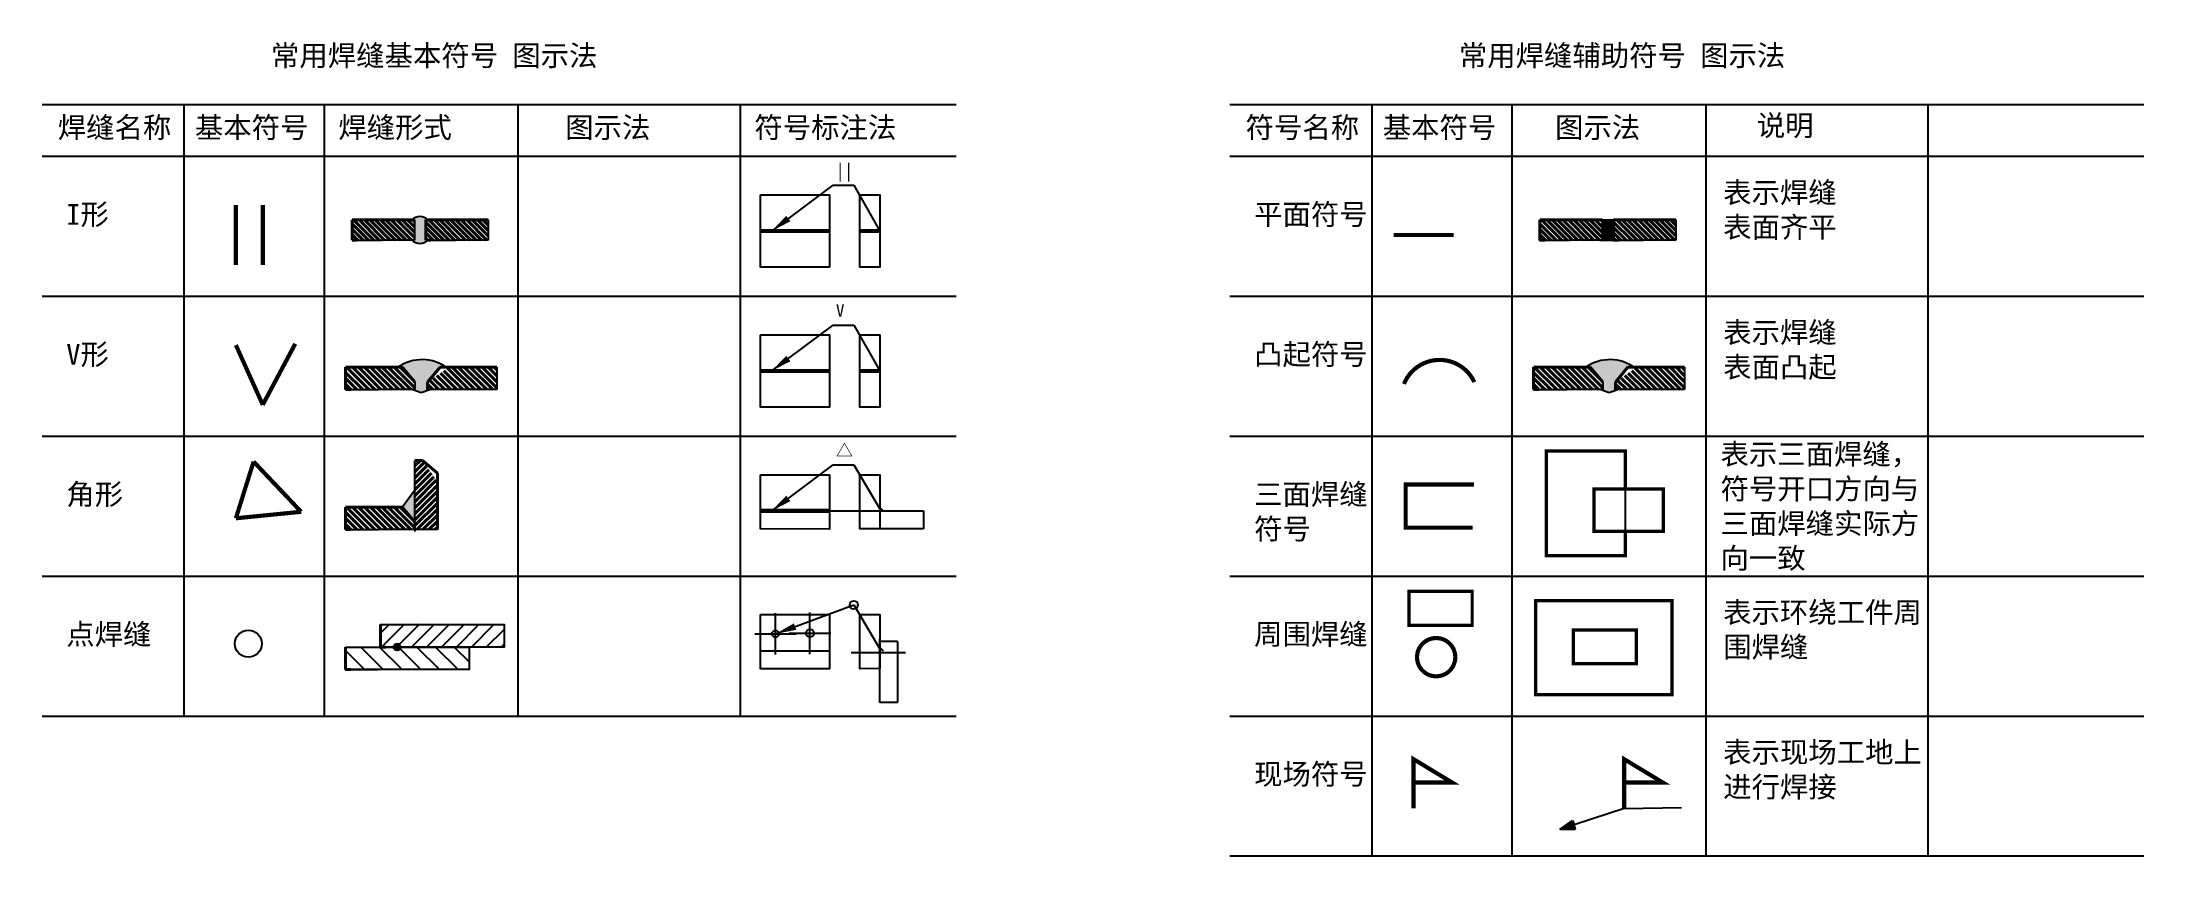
# Model space of a CAD drawing. Header units: millimetres. Extents: x 151 to 404, y 113 to 211.
import ezdxf

# ---------------------------------------------------------------- set-up
doc = ezdxf.new("R2010")
doc.units = ezdxf.units.MM
doc.dimstyles.new('ISO-25', dxfattribs={"dimtxt": 2.5, "dimasz": 2.5, "dimexe": 1.25, "dimexo": 0.625, "dimtad": 1, "dimtxsty": 'Standard', "dimcen": 2.5, "dimadec": 0, "dimazin": 0, "dimtfac": 1, "dimtmove": 0, "dimatfit": 3, "dimfxl": 0, "dimarcsym": 0})

msp = doc.modelspace()

# ---------------------------------------------------------------- hatches: boundary and pattern name
at = {"lineweight": 40}
h = msp.add_hatch(dxfattribs=at)
h.set_pattern_fill('ANSI31', color=256, scale=0.144, angle=90, style=0)
h.set_pattern_definition([(135, (142.6557, 203.2796), (-0.3232892, -0.3232892), [])])
h.paths.add_polyline_path([(192.1, 187.12), (196.02, 187.12), (196.02, 189.55), (188.53, 189.55), (188.53, 187.12), (189.1, 187.12)])
h.paths.add_polyline_path([(197.38, 189.55), (197.38, 187.12), (200.95, 187.12), (204.87, 187.12), (204.87, 189.55)])
for points in [[(197.38, 189.55), (197.65, 189.55, 0.42374), (195.71, 189.55), (196.02, 189.55), (196.02, 187.12), (195.71, 187.12, 0.42374), (197.65, 187.12), (197.38, 187.12), (197.38, 188.56)], [(340.06, 188.56), (340.06, 189.54, -0.010638), (338.7, 189.54), (338.7, 187.11, 0.007286), (340.06, 187.11)], [(199.1, 171.84), (199.8, 171.84, 0.314762), (194.03, 171.84), (194.56, 171.84), (196.07, 170.05), (196.07, 169.14), (195.84, 169.14), (196.83, 168.81), (197.85, 169.14), (197.59, 169.14), (197.59, 170.05)], [(341.78, 171.84), (342.48, 171.84, 0.314762), (336.71, 171.84), (337.24, 171.84), (338.75, 170.05), (338.75, 169.14), (338.52, 169.14), (339.51, 168.81), (340.53, 169.14), (340.27, 169.14), (340.27, 170.05)], [(196.07, 157.11), (194.56, 155.02), (196.07, 153.23)], [(251.91, 154.97), (251.91, 154.57), (252.31, 154.57)], [(251.91, 138.15), (251.91, 137.75), (252.31, 137.75)]]:
    msp.add_hatch(color=256).paths.add_polyline_path(points)
h = msp.add_hatch(dxfattribs=at)
h.set_pattern_fill('ANSI31', color=256, scale=0.144, angle=90, style=0)
h.set_pattern_definition([(135, (285.33486, 203.2796), (-0.3232892, -0.3232892), [])])
h.paths.add_polyline_path([(334.78, 187.12), (338.7, 187.12), (338.7, 189.55), (331.21, 189.55), (331.21, 187.12), (331.78, 187.12)])
h.paths.add_polyline_path([(340.06, 189.55), (340.06, 187.12), (343.63, 187.12), (347.55, 187.12), (347.55, 189.55)])
h = msp.add_hatch(dxfattribs=at)
h.set_pattern_fill('ANSI31', color=256, scale=0.16, angle=90, style=0)
h.set_pattern_definition([(135, (81.35586, 187.0951), (-0.3592102, -0.3592102), [])])
h.paths.add_polyline_path([(191.72, 169.14), (196.07, 169.14), (196.07, 170.05), (194.56, 171.84), (187.75, 171.84), (187.75, 169.14), (188.39, 169.14)])
h = msp.add_hatch(dxfattribs=at)
h.set_pattern_fill('ANSI31', color=256, scale=0.16, angle=90, style=0)
h.set_pattern_definition([(135, (109.1604, 187.0951), (-0.3592102, -0.3592102), [])])
h.paths.add_polyline_path([(205.91, 171.84), (200.17, 171.84), (197.59, 170.05), (197.59, 169.14), (205.91, 169.14)])
h = msp.add_hatch(dxfattribs=at)
h.set_pattern_fill('ANSI31', color=256, scale=0.16, angle=90, style=0)
h.set_pattern_definition([(135, (224.035, 187.0951), (-0.3592102, -0.3592102), [])])
h.paths.add_polyline_path([(334.4, 169.14), (338.75, 169.14), (338.75, 170.05), (337.24, 171.84), (330.43, 171.84), (330.43, 169.14), (331.06, 169.14)])
h = msp.add_hatch(dxfattribs=at)
h.set_pattern_fill('ANSI31', color=256, scale=0.16, angle=90, style=0)
h.set_pattern_definition([(135, (251.83954, 187.0951), (-0.3592102, -0.3592102), [])])
h.paths.add_polyline_path([(348.59, 171.84), (342.85, 171.84), (340.27, 170.05), (340.27, 169.14), (348.59, 169.14)])
h = msp.add_hatch(dxfattribs=at)
h.set_pattern_fill('ANSI31', color=256, scale=0.16, style=0)
h.set_pattern_definition([(45, (214.03327, 249.0635), (-0.3592102, 0.3592102), [])])
h.paths.add_polyline_path([(198.78, 152.32), (198.78, 158.05), (196.99, 160.64), (196.07, 160.64), (196.07, 152.32)])
h = msp.add_hatch(dxfattribs=at)
h.set_pattern_fill('ANSI31', color=256, scale=0.16, angle=90, style=0)
h.set_pattern_definition([(135, (81.35586, 170.27513), (-0.3592102, -0.3592102), [])])
h.paths.add_polyline_path([(191.72, 152.32), (196.07, 152.32), (196.07, 153.23), (194.56, 155.02), (187.75, 155.02), (187.75, 152.32), (188.39, 152.32)])
h = msp.add_hatch()
h.set_pattern_fill('ANSI31', color=256, scale=0.4, style=0)
h.paths.add_polyline_path([(206.78, 140.91), (191.96, 140.91), (191.96, 138.2), (192.59, 138.2), (193.53, 138.2, -1), (194.35, 138.2), (195.92, 138.2), (200.28, 138.2), (206.78, 138.2)])
h = msp.add_hatch()
h.set_pattern_fill('ANSI31', color=256, scale=0.5, angle=90, style=0)
h.paths.add_polyline_path([(202.58, 138.2), (194.35, 138.2, -1), (193.53, 138.2), (191.96, 138.2), (187.75, 138.2), (187.75, 135.5), (202.58, 135.5)])
h = msp.add_hatch(color=256)
h.paths.add_polyline_path([(194.35, 138.2), (193.53, 138.2, 1)])
h.paths.add_polyline_path([(193.53, 138.2), (194.35, 138.2, 1)])
h = msp.add_hatch(color=256)
h.paths.add_polyline_path([(335.14, 117.34), (333.62, 116.28), (335.31, 116.83)])
h.paths.add_polyline_path([(335.31, 116.83), (333.62, 116.28), (335.47, 116.33)])

# ---------------------------------------------------------------- linework, layer by layer
for p, q in [((168.33, 203.43), (168.33, 129.91)), ((185.17, 203.43), (185.17, 129.91)), ((208.45, 203.43), (208.45, 129.91)), ((235.14, 203.43), (235.14, 129.91)), ((311, 203.43), (311, 113.09)), ((327.85, 203.43), (327.85, 113.09)), ((351.13, 203.43), (351.13, 113.09)), ((377.82, 203.43), (377.82, 113.09)), ((248.8, 193.73), (251.91, 188.21)), ((248.8, 176.91), (251.91, 171.39)), ((195.84, 169.14), (196.83, 168.81)), ((196.83, 168.81), (197.85, 169.14)), ((338.52, 169.14), (339.51, 168.81)), ((339.51, 168.81), (340.53, 169.14)), ((248.8, 160.09), (251.98, 154.72)), ((194.56, 155.02), (196.07, 157.11)), ((341.46, 157.2), (341.46, 152.13)), ((245.88, 154.57), (257.15, 154.57)), ((251.91, 154.97), (252.31, 154.57)), ((257.15, 154.57), (257.15, 152.43)), ((257.15, 152.43), (249.5, 152.43)), ((239.39, 137.29), (239.39, 142.29)), ((243.53, 137.36), (243.53, 142.36)), ((248.8, 143.27), (251.98, 137.9)), ((236.89, 139.79), (241.89, 139.79)), ((241.03, 139.86), (246.03, 139.86)), ((251.91, 131.52), (251.91, 139.17)), ((237.57, 137.75), (245.88, 137.75)), ((248.46, 137.55), (255.02, 137.55)), ((254.05, 138.85), (251.91, 138.85)), ((251.91, 138.15), (252.31, 137.75)), ((254.05, 138.85), (254.05, 131.52)), ((254.05, 131.52), (251.91, 131.52)), ((341.32, 118.8), (333.62, 116.28)), ((341.32, 118.8), (348.22, 118.91)), ((333.62, 116.28), (335.14, 117.34)), ((333.62, 116.28), (335.47, 116.33)), ((335.14, 117.34), (335.31, 116.83)), ((335.47, 116.33), (335.31, 116.83))]:
    msp.add_line(p, q)
for p, q in [((188.53, 189.55), (196.02, 189.55)), ((188.53, 187.12), (188.53, 189.55)), ((196.02, 189.55), (196.02, 189.55)), ((197.38, 189.55), (204.87, 189.55)), ((197.38, 187.12), (197.38, 189.55)), ((204.87, 189.55), (204.87, 189.55)), ((331.21, 189.55), (338.7, 189.55)), ((331.21, 187.12), (331.21, 189.55)), ((338.7, 189.55), (338.7, 189.55)), ((340.06, 189.55), (347.55, 189.55)), ((340.06, 187.12), (340.06, 189.55)), ((347.55, 189.55), (347.55, 189.55)), ((188.53, 188.56), (188.53, 187.12)), ((188.53, 188.56), (188.53, 187.12)), ((188.53, 188.56), (188.53, 187.12)), ((188.53, 187.12), (189.1, 187.12)), ((188.53, 187.12), (189.1, 187.12)), ((197.38, 188.56), (197.38, 187.12)), ((197.38, 188.56), (197.38, 187.12)), ((197.38, 188.56), (197.38, 187.12)), ((197.38, 187.12), (197.95, 187.12)), ((197.38, 187.12), (197.95, 187.12)), ((331.21, 188.56), (331.21, 187.12)), ((331.21, 188.56), (331.21, 187.12)), ((331.21, 188.56), (331.21, 187.12)), ((331.21, 187.12), (331.78, 187.12)), ((331.21, 187.12), (331.78, 187.12)), ((340.06, 188.56), (340.06, 187.12)), ((340.06, 188.56), (340.06, 187.12)), ((340.06, 188.56), (340.06, 187.12)), ((340.06, 187.12), (340.63, 187.12)), ((340.06, 187.12), (340.63, 187.12)), ((187.75, 171.84), (194.56, 171.84)), ((187.75, 169.14), (187.75, 171.84)), ((196.07, 170.05), (194.56, 171.84)), ((196.07, 171.84), (196.07, 171.84)), ((197.59, 170.05), (199.1, 171.84)), ((199.1, 171.84), (205.91, 171.84)), ((205.91, 171.84), (205.91, 171.84)), ((330.43, 171.84), (337.24, 171.84)), ((330.43, 169.14), (330.43, 171.84)), ((338.75, 170.05), (337.24, 171.84)), ((338.75, 171.84), (338.75, 171.84)), ((340.27, 170.05), (341.78, 171.84)), ((341.78, 171.84), (348.59, 171.84)), ((348.59, 171.84), (348.59, 171.84)), ((187.75, 170.74), (187.75, 169.14)), ((187.75, 170.74), (187.75, 169.14)), ((187.75, 170.74), (187.75, 169.14)), ((197.59, 169.14), (197.59, 170.05)), ((330.43, 170.74), (330.43, 169.14)), ((330.43, 170.74), (330.43, 169.14)), ((330.43, 170.74), (330.43, 169.14)), ((340.27, 169.14), (340.27, 170.05)), ((187.75, 169.14), (188.39, 169.14)), ((187.75, 169.14), (188.39, 169.14)), ((330.43, 169.14), (331.06, 169.14)), ((330.43, 169.14), (331.06, 169.14)), ((196.07, 160.64), (196.99, 160.64)), ((196.99, 160.64), (198.78, 159.12)), ((198.78, 159.12), (198.78, 152.32)), ((187.75, 152.32), (187.75, 155.02)), ((187.75, 155.02), (194.56, 155.02)), ((196.07, 153.23), (194.56, 155.02)), ((196.07, 154.79), (196.07, 154.79)), ((187.75, 153.92), (187.75, 152.32)), ((187.75, 153.92), (187.75, 152.32)), ((187.75, 153.92), (187.75, 152.32)), ((187.75, 152.32), (188.39, 152.32)), ((187.75, 152.32), (188.39, 152.32)), ((198.78, 152.32), (198.78, 152.32)), ((191.96, 138.2), (191.96, 140.91)), ((191.96, 139.8), (191.96, 138.2)), ((191.96, 139.8), (191.96, 138.2)), ((191.96, 139.8), (191.96, 138.2)), ((187.75, 135.5), (187.75, 138.2)), ((187.75, 137.1), (187.75, 135.5)), ((187.75, 137.1), (187.75, 135.5)), ((187.75, 137.1), (187.75, 135.5)), ((191.96, 138.2), (192.59, 138.2)), ((191.96, 138.2), (192.59, 138.2)), ((187.75, 135.5), (188.39, 135.5)), ((187.75, 135.5), (188.39, 135.5))]:
    msp.add_line(p, q, dxfattribs=at)
at = {"linetype": 'Continuous'}
for p, q in [((193.14, 190), (193.14, 190)), ((193.14, 190), (193.14, 190)), ((196.02, 189.55), (196.02, 187.12)), ((201.99, 190), (201.99, 190)), ((201.99, 190), (201.99, 190)), ((204.87, 189.55), (204.87, 187.12)), ((335.82, 190), (335.82, 190)), ((335.82, 190), (335.82, 190)), ((338.7, 189.55), (338.7, 187.12)), ((344.67, 190), (344.67, 190)), ((344.67, 190), (344.67, 190)), ((347.55, 189.55), (347.55, 187.12)), ((188.53, 187.12), (192.1, 187.12)), ((196.02, 187.12), (192.1, 187.12)), ((197.38, 187.12), (200.95, 187.12)), ((204.87, 187.12), (200.95, 187.12)), ((331.21, 187.12), (334.78, 187.12)), ((338.7, 187.12), (334.78, 187.12)), ((340.06, 187.12), (343.63, 187.12)), ((347.55, 187.12), (343.63, 187.12)), ((192.87, 172.34), (192.87, 172.34)), ((192.87, 172.34), (192.87, 172.34)), ((202.71, 172.34), (202.71, 172.34)), ((202.71, 172.34), (202.71, 172.34)), ((205.91, 171.84), (205.91, 169.14)), ((335.55, 172.34), (335.55, 172.34)), ((335.55, 172.34), (335.55, 172.34)), ((345.39, 172.34), (345.39, 172.34)), ((345.39, 172.34), (345.39, 172.34)), ((348.59, 171.84), (348.59, 169.14)), ((196.07, 170.05), (196.07, 169.14)), ((338.75, 170.05), (338.75, 169.14)), ((187.75, 169.14), (191.72, 169.14)), ((196.07, 169.14), (191.72, 169.14)), ((205.91, 169.14), (197.59, 169.14)), ((330.43, 169.14), (334.4, 169.14)), ((338.75, 169.14), (334.4, 169.14)), ((348.59, 169.14), (340.27, 169.14)), ((196.07, 152.32), (196.07, 160.64)), ((192.87, 155.52), (192.87, 155.52)), ((192.87, 155.52), (192.87, 155.52)), ((199.27, 155.52), (199.27, 155.52)), ((199.27, 155.52), (199.27, 155.52)), ((187.75, 152.32), (191.72, 152.32)), ((196.07, 152.32), (191.72, 152.32)), ((196.07, 153.01), (196.07, 152.09)), ((198.78, 152.32), (196.07, 152.32)), ((197.08, 141.4), (197.08, 141.4)), ((197.08, 141.4), (197.08, 141.4)), ((191.96, 138.2), (195.92, 138.2)), ((192.87, 138.7), (192.87, 138.7)), ((192.87, 138.7), (192.87, 138.7)), ((200.28, 138.2), (195.92, 138.2)), ((187.75, 135.5), (191.72, 135.5)), ((196.07, 135.5), (191.72, 135.5))]:
    msp.add_line(p, q, dxfattribs=at)
for points in [[(151.29, 203.43), (261.08, 203.43)], [(293.97, 203.43), (403.76, 203.43)], [(151.29, 197.19), (261.08, 197.19)], [(293.97, 197.19), (403.76, 197.19)], [(151.29, 180.37), (261.08, 180.37)], [(293.97, 180.37), (403.76, 180.37)], [(151.29, 163.55), (261.08, 163.55)], [(293.97, 163.55), (403.76, 163.55)], [(151.29, 146.73), (261.08, 146.73)], [(293.97, 146.73), (403.76, 146.73)], [(151.29, 129.91), (261.08, 129.91)], [(293.97, 129.91), (403.76, 129.91)], [(293.97, 113.09), (403.76, 113.09)]]:
    msp.add_lwpolyline(points)
for points in [[(237.57, 192.56), (245.88, 192.56), (245.88, 183.86), (237.57, 183.86)], [(249.5, 192.56), (251.91, 192.56), (251.91, 183.86), (249.5, 183.86)], [(237.57, 175.74), (245.88, 175.74), (245.88, 167.04), (237.57, 167.04)], [(249.5, 175.74), (251.91, 175.74), (251.91, 167.04), (249.5, 167.04)], [(237.57, 158.92), (245.88, 158.92), (245.88, 152.39), (237.57, 152.4)], [(249.5, 158.92), (251.91, 158.92), (251.91, 152.43), (249.5, 152.4)], [(237.57, 142.1), (245.88, 142.1), (245.88, 135.57), (237.57, 135.58)], [(249.5, 142.1), (251.91, 142.1), (251.91, 135.61), (249.5, 135.58)], [(191.96, 140.91), (206.78, 140.91), (206.78, 138.2), (191.96, 138.2)], [(187.75, 138.2), (202.58, 138.2), (202.58, 135.5), (187.75, 135.5)]]:
    msp.add_lwpolyline(points, close=True)
for points, const_width in [([(174.57, 191.32), (174.57, 184.14)], 0.5), ([(177.8, 191.32), (177.8, 184.14)], 0.5), ([(237.57, 188.21), (245.88, 188.21)], 0.5), ([(249.5, 188.21), (251.91, 188.21)], 0.5), ([(320.84, 187.73), (313.66, 187.73)], 0.5), ([(174.57, 174.5), (177.8, 167.32)], 0.5), ([(181.7, 174.65), (177.8, 167.32)], 0.5), ([(237.57, 171.39), (245.88, 171.39)], 0.5), ([(249.5, 171.39), (251.91, 171.39)], 0.5), ([(341.46, 152.13), (341.46, 149.18), (331.96, 149.18), (331.96, 161.78), (341.46, 161.78), (341.46, 157.2)], 0.4), ([(174.57, 153.68), (176.7, 160.49)], 0.5), ([(176.7, 160.49), (182.41, 154.46)], 0.5), ([(323.29, 157.74), (315.08, 157.74), (315.08, 152.55), (323.12, 152.55)], 0.5), ([(174.57, 153.68), (182.41, 154.46)], 0.5), ([(237.57, 154.57), (245.88, 154.57)], 0.5), ([(316.02, 118.8), (316.02, 124.73), (320.66, 121.92), (316.02, 121.92)], 0.5), ([(341.32, 118.8), (341.32, 124.73), (345.96, 121.92), (341.32, 121.92)], 0.5)]:
    msp.add_lwpolyline(points, dxfattribs=dict(const_width=const_width))
at = {"const_width": 0.5}
for points in [[(314.88, 169.83, -0.656957), (323.33, 170.05, -2.311568)], [(317.12, 138.61, -0.414214), (320.37, 138.61, -2.414214), (317.12, 138.61, -2.414214)]]:
    msp.add_lwpolyline(points, format="xyb", dxfattribs=at)
at = {"const_width": 0.4}
for points in [[(337.69, 157.2), (346.04, 157.2), (346.04, 152.13), (337.69, 152.13)], [(315.5, 144.89), (323.07, 144.89), (323.07, 140.83), (315.5, 140.83)], [(330.69, 143.76), (347.08, 143.76), (347.08, 132.47), (330.69, 132.47)], [(335.21, 140.26), (342.79, 140.26), (342.79, 136.2), (335.21, 136.2)]]:
    msp.add_lwpolyline(points, close=True, dxfattribs=at)
for centre, radius in [((248.8, 143.27), 0.497), ((176.07, 138.61), 1.62), ((239.39, 139.79), 0.417), ((243.53, 139.86), 0.482), ((193.94, 138.2), 0.408)]:
    msp.add_circle(centre, radius)
for centre, radius, start, end in [((196.68, 188.61), 1.35, 44.0714, 135.9286), ((339.36, 221.54), 32, 268.2633, 271.7367), ((196.68, 188.06), 1.35, 224.0714, 315.9286), ((339.36, 233.83), 46.72, 268.8106, 271.1894), ((196.91, 167.71), 5.04, 52.5338, 124.944), ((319.15, 168.11), 4.6, 24.8996, 158.1124), ((339.59, 167.71), 5.04, 52.5338, 124.944)]:
    msp.add_arc(centre, radius, start, end)

# ---------------------------------------------------------------- texts
at = {"char_height": 2.5, "attachment_point": 1}
for s, insert, width in [('{\\f宋体|b0|i0|c134|p2;常用焊缝基本符号} {\\f宋体|b0|i0|c134|p2;图示法}', (178.79, 210.55), 167.0319), ('{\\f宋体|b0|i0|c134|p2;常用焊缝辅助符号} {\\f宋体|b0|i0|c134|p2;图示法}', (321.47, 210.55), 167.0319), ('{\\f宋体|b0|i0|c134|p2;焊缝名称}', (153.18, 201.91), 15.1444), ('{\\f宋体|b0|i0|c134|p2;基本符号}', (169.65, 201.91), 15.1444), ('{\\f宋体|b0|i0|c134|p2;焊缝形式}', (186.88, 201.91), 15.1444), ('{\\f宋体|b0|i0|c134|p2;图示法}', (214.13, 201.91), 15.1444), ('{\\f宋体|b0|i0|c134|p2;符号标注法}', (236.85, 201.91), 20.4449), ('{\\f宋体|b0|i0|c134|p2;符号名称}', (295.86, 201.91), 15.1444), ('{\\f宋体|b0|i0|c134|p2;基本符号}', (312.33, 201.91), 15.1444), ('{\\f宋体|b0|i0|c134|p2;图示法}', (333.03, 201.91), 15.1444), ('{\\f宋体|b0|i0|c134|p2;说明}', (357.26, 202.15), 20.4449), ('{\\f宋体|b0|i0|c134|p2;表示焊缝表面齐平}', (353.22, 194.09), 16.7752), ('{\\f宋体|b0|i0|c134|p2;表示焊缝表面凸起}', (353.22, 177.27), 16.7752), ('{\\f宋体|b0|i0|c134|p2;表示三面焊缝，符号开口方向与三面焊缝实际方向一致}', (352.9, 162.64), 26.8314), ('{\\f宋体|b0|i0|c134|p2;表示环绕工件周围焊缝}', (353.22, 143.63), 24.6032), ('{\\f宋体|b0|i0|c134|p2;表示现场工地上进行焊接}', (353.22, 126.81), 24.6032)]:
    msp.add_mtext(s, dxfattribs=dict(at, insert=insert, width=width))
at = {"char_height": 1.5, "attachment_point": 1}
for s, insert in [('{\\f宋体|b0|i0|c134|p2;||}', (246.65, 196.23)), ('{\\f宋体|b0|i0|c134|p2;V}', (246.65, 179.41)), ('{\\f宋体|b0|i0|c134|p2;△}', (246.65, 162.59))]:
    msp.add_mtext(s, dxfattribs=dict(at, insert=insert))
at = {"lineweight": 40, "char_height": 2.5, "width": 14.8084, "attachment_point": 1}
for s, insert in [('I{\\f宋体|b0|i0|c134|p2;形}', (154.2, 191.46)), ('{\\f宋体|b0|i0|c134|p2;平面符号}', (296.88, 191.46)), ('V{\\f宋体|b0|i0|c134|p2;形}', (154.2, 174.64)), ('{\\f宋体|b0|i0|c134|p2;凸起符号}', (296.88, 174.64)), ('{\\f宋体|b0|i0|c134|p2;角形}', (154.2, 157.82)), ('{\\f宋体|b0|i0|c134|p2;三面焊缝符号}', (296.88, 157.82)), ('{\\f宋体|b0|i0|c134|p2;点焊缝}', (154.2, 141)), ('{\\f宋体|b0|i0|c134|p2;周围焊缝}', (296.88, 141)), ('{\\f宋体|b0|i0|c134|p2;现场符号}', (296.88, 124.18))]:
    msp.add_mtext(s, dxfattribs=dict(at, insert=insert))

# ---------------------------------------------------------------- leaders
at = {"annotation_type": 0, "has_hookline": 1, "hookline_direction": 0}
for points, text_width in [([(238.93, 188.21), (246.3, 193.73), (248.8, 193.73)], 1.12), ([(238.93, 171.39), (246.3, 176.91), (248.8, 176.91)], 0.975), ([(238.93, 154.57), (246.3, 160.09), (248.8, 160.09)], 1.85)]:
    msp.add_leader(points, dimstyle='ISO-25', override={"dimgap": 0.625, "dimtad": 0}, dxfattribs=dict(at, text_width=text_width))
msp.add_leader([(239.39, 139.79), (248.8, 143.27)], dimstyle='ISO-25', override={"dimgap": 0.625, "dimtad": 0})

doc.saveas('drawing.dxf')
